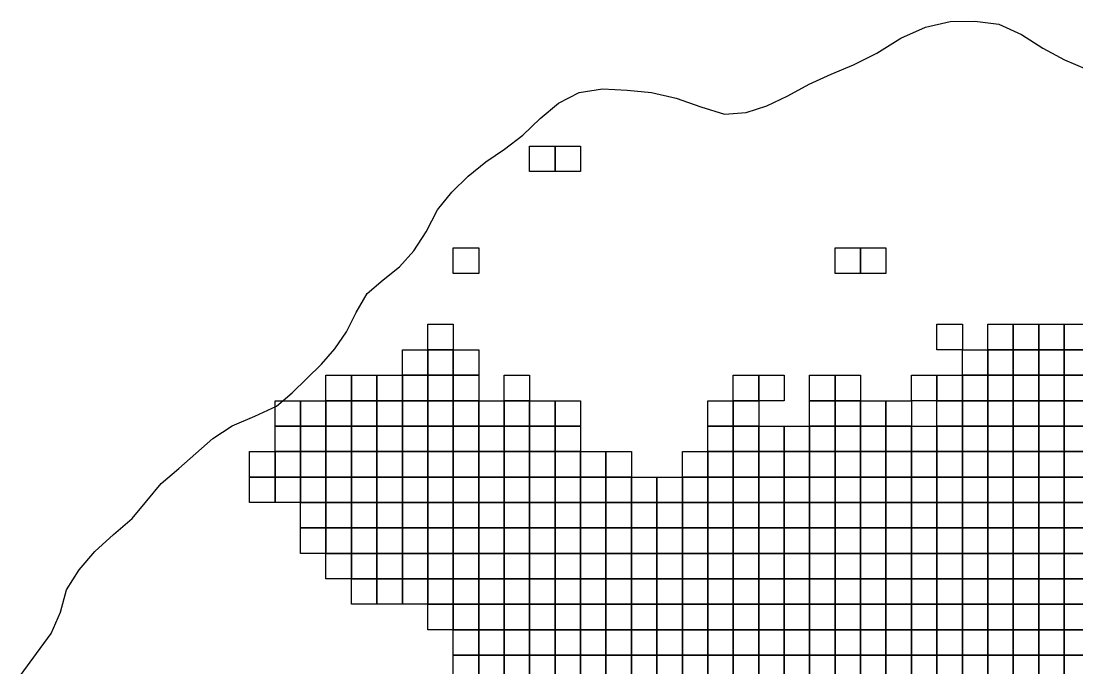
# Model space of a CAD drawing. Header units: metres. Extents: x 777 to 15299, y 1302 to 15301.
# Drawn here: x 1105 to 10230, y 9710 to 15301 of the extents above; entities that cross this region are included whole.
import ezdxf

# ---------------------------------------------------------------- set-up
doc = ezdxf.new("R2010")
doc.units = ezdxf.units.M
doc.layers.add('GRADE_DENSIDADE', color=5, linetype='CONTINUOUS')
doc.layers.add('LIMITE', color=7, linetype='CONTINUOUS')

msp = doc.modelspace()

# ---------------------------------------------------------------- linework, layer by layer
at = {"layer": 'GRADE_DENSIDADE'}
for points in [[(5500, 14220), (5720, 14220), (5720, 14000), (5500, 14000)], [(5720, 14220), (5940, 14220), (5940, 14000), (5720, 14000)], [(4840, 13340), (5060, 13340), (5060, 13120), (4840, 13120)], [(8140, 13340), (8360, 13340), (8360, 13120), (8140, 13120)], [(8360, 13340), (8580, 13340), (8580, 13120), (8360, 13120)], [(4620, 12680), (4840, 12680), (4840, 12460), (4620, 12460)], [(9020, 12680), (9240, 12680), (9240, 12460), (9020, 12460)], [(9460, 12680), (9680, 12680), (9680, 12460), (9460, 12460)], [(9680, 12680), (9900, 12680), (9900, 12460), (9680, 12460)], [(9900, 12680), (10120, 12680), (10120, 12460), (9900, 12460)], [(10120, 12680), (10340, 12680), (10340, 12460), (10120, 12460)], [(4400, 12460), (4620, 12460), (4620, 12240), (4400, 12240)], [(4620, 12460), (4840, 12460), (4840, 12240), (4620, 12240)], [(4840, 12460), (5060, 12460), (5060, 12240), (4840, 12240)], [(9240, 12460), (9460, 12460), (9460, 12240), (9240, 12240)], [(9460, 12460), (9680, 12460), (9680, 12240), (9460, 12240)], [(9680, 12460), (9900, 12460), (9900, 12240), (9680, 12240)], [(9900, 12460), (10120, 12460), (10120, 12240), (9900, 12240)], [(10120, 12460), (10340, 12460), (10340, 12240), (10120, 12240)], [(3740, 12240), (3960, 12240), (3960, 12020), (3740, 12020)], [(3960, 12240), (4180, 12240), (4180, 12020), (3960, 12020)], [(4180, 12240), (4400, 12240), (4400, 12020), (4180, 12020)], [(4400, 12240), (4620, 12240), (4620, 12020), (4400, 12020)], [(4620, 12240), (4840, 12240), (4840, 12020), (4620, 12020)], [(4840, 12240), (5060, 12240), (5060, 12020), (4840, 12020)], [(5280, 12240), (5500, 12240), (5500, 12020), (5280, 12020)], [(7260, 12240), (7480, 12240), (7480, 12020), (7260, 12020)], [(7480, 12240), (7700, 12240), (7700, 12020), (7480, 12020)], [(7920, 12240), (8140, 12240), (8140, 12020), (7920, 12020)], [(8140, 12240), (8360, 12240), (8360, 12020), (8140, 12020)], [(8800, 12240), (9020, 12240), (9020, 12020), (8800, 12020)], [(9020, 12240), (9240, 12240), (9240, 12020), (9020, 12020)], [(9240, 12240), (9460, 12240), (9460, 12020), (9240, 12020)], [(9460, 12240), (9680, 12240), (9680, 12020), (9460, 12020)], [(9680, 12240), (9900, 12240), (9900, 12020), (9680, 12020)], [(9900, 12240), (10120, 12240), (10120, 12020), (9900, 12020)], [(10120, 12240), (10340, 12240), (10340, 12020), (10120, 12020)], [(3300, 12020), (3520, 12020), (3520, 11800), (3300, 11800)], [(3520, 12020), (3740, 12020), (3740, 11800), (3520, 11800)], [(3740, 12020), (3960, 12020), (3960, 11800), (3740, 11800)], [(3960, 12020), (4180, 12020), (4180, 11800), (3960, 11800)], [(4180, 12020), (4400, 12020), (4400, 11800), (4180, 11800)], [(4400, 12020), (4620, 12020), (4620, 11800), (4400, 11800)], [(4620, 12020), (4840, 12020), (4840, 11800), (4620, 11800)], [(4840, 12020), (5060, 12020), (5060, 11800), (4840, 11800)], [(5060, 12020), (5280, 12020), (5280, 11800), (5060, 11800)], [(5280, 12020), (5500, 12020), (5500, 11800), (5280, 11800)], [(5500, 12020), (5720, 12020), (5720, 11800), (5500, 11800)], [(5720, 12020), (5940, 12020), (5940, 11800), (5720, 11800)], [(7040, 12020), (7260, 12020), (7260, 11800), (7040, 11800)], [(7260, 12020), (7480, 12020), (7480, 11800), (7260, 11800)], [(7920, 12020), (8140, 12020), (8140, 11800), (7920, 11800)], [(8140, 12020), (8360, 12020), (8360, 11800), (8140, 11800)], [(8360, 12020), (8580, 12020), (8580, 11800), (8360, 11800)], [(8580, 12020), (8800, 12020), (8800, 11800), (8580, 11800)], [(9020, 12020), (9240, 12020), (9240, 11800), (9020, 11800)], [(9240, 12020), (9460, 12020), (9460, 11800), (9240, 11800)], [(9460, 12020), (9680, 12020), (9680, 11800), (9460, 11800)], [(9680, 12020), (9900, 12020), (9900, 11800), (9680, 11800)], [(9900, 12020), (10120, 12020), (10120, 11800), (9900, 11800)], [(10120, 12020), (10340, 12020), (10340, 11800), (10120, 11800)], [(3300, 11800), (3520, 11800), (3520, 11580), (3300, 11580)], [(3520, 11800), (3740, 11800), (3740, 11580), (3520, 11580)], [(3740, 11800), (3960, 11800), (3960, 11580), (3740, 11580)], [(3960, 11800), (4180, 11800), (4180, 11580), (3960, 11580)], [(4180, 11800), (4400, 11800), (4400, 11580), (4180, 11580)], [(4400, 11800), (4620, 11800), (4620, 11580), (4400, 11580)], [(4620, 11800), (4840, 11800), (4840, 11580), (4620, 11580)], [(4840, 11800), (5060, 11800), (5060, 11580), (4840, 11580)], [(5060, 11800), (5280, 11800), (5280, 11580), (5060, 11580)], [(5280, 11800), (5500, 11800), (5500, 11580), (5280, 11580)], [(5500, 11800), (5720, 11800), (5720, 11580), (5500, 11580)], [(5720, 11800), (5940, 11800), (5940, 11580), (5720, 11580)], [(7040, 11800), (7260, 11800), (7260, 11580), (7040, 11580)], [(7260, 11800), (7480, 11800), (7480, 11580), (7260, 11580)], [(7480, 11800), (7700, 11800), (7700, 11580), (7480, 11580)], [(7700, 11800), (7920, 11800), (7920, 11580), (7700, 11580)], [(7920, 11800), (8140, 11800), (8140, 11580), (7920, 11580)], [(8140, 11800), (8360, 11800), (8360, 11580), (8140, 11580)], [(8360, 11800), (8580, 11800), (8580, 11580), (8360, 11580)], [(8580, 11800), (8800, 11800), (8800, 11580), (8580, 11580)], [(8800, 11800), (9020, 11800), (9020, 11580), (8800, 11580)], [(9020, 11800), (9240, 11800), (9240, 11580), (9020, 11580)], [(9240, 11800), (9460, 11800), (9460, 11580), (9240, 11580)], [(9460, 11800), (9680, 11800), (9680, 11580), (9460, 11580)], [(9680, 11800), (9900, 11800), (9900, 11580), (9680, 11580)], [(9900, 11800), (10120, 11800), (10120, 11580), (9900, 11580)], [(10120, 11800), (10340, 11800), (10340, 11580), (10120, 11580)], [(3080, 11580), (3300, 11580), (3300, 11360), (3080, 11360)], [(3300, 11580), (3520, 11580), (3520, 11360), (3300, 11360)], [(3520, 11580), (3740, 11580), (3740, 11360), (3520, 11360)], [(3740, 11580), (3960, 11580), (3960, 11360), (3740, 11360)], [(3960, 11580), (4180, 11580), (4180, 11360), (3960, 11360)], [(4180, 11580), (4400, 11580), (4400, 11360), (4180, 11360)], [(4400, 11580), (4620, 11580), (4620, 11360), (4400, 11360)], [(4620, 11580), (4840, 11580), (4840, 11360), (4620, 11360)], [(4840, 11580), (5060, 11580), (5060, 11360), (4840, 11360)], [(5060, 11580), (5280, 11580), (5280, 11360), (5060, 11360)], [(5280, 11580), (5500, 11580), (5500, 11360), (5280, 11360)], [(5500, 11580), (5720, 11580), (5720, 11360), (5500, 11360)], [(5720, 11580), (5940, 11580), (5940, 11360), (5720, 11360)], [(5940, 11580), (6160, 11580), (6160, 11360), (5940, 11360)], [(6160, 11580), (6380, 11580), (6380, 11360), (6160, 11360)], [(6820, 11580), (7040, 11580), (7040, 11360), (6820, 11360)], [(7040, 11580), (7260, 11580), (7260, 11360), (7040, 11360)], [(7260, 11580), (7480, 11580), (7480, 11360), (7260, 11360)], [(7480, 11580), (7700, 11580), (7700, 11360), (7480, 11360)], [(7700, 11580), (7920, 11580), (7920, 11360), (7700, 11360)], [(7920, 11580), (8140, 11580), (8140, 11360), (7920, 11360)], [(8140, 11580), (8360, 11580), (8360, 11360), (8140, 11360)], [(8360, 11580), (8580, 11580), (8580, 11360), (8360, 11360)], [(8580, 11580), (8800, 11580), (8800, 11360), (8580, 11360)], [(8800, 11580), (9020, 11580), (9020, 11360), (8800, 11360)], [(9020, 11580), (9240, 11580), (9240, 11360), (9020, 11360)], [(9240, 11580), (9460, 11580), (9460, 11360), (9240, 11360)], [(9460, 11580), (9680, 11580), (9680, 11360), (9460, 11360)], [(9680, 11580), (9900, 11580), (9900, 11360), (9680, 11360)], [(9900, 11580), (10120, 11580), (10120, 11360), (9900, 11360)], [(10120, 11580), (10340, 11580), (10340, 11360), (10120, 11360)], [(3080, 11360), (3300, 11360), (3300, 11140), (3080, 11140)], [(3300, 11360), (3520, 11360), (3520, 11140), (3300, 11140)], [(3520, 11360), (3740, 11360), (3740, 11140), (3520, 11140)], [(3740, 11360), (3960, 11360), (3960, 11140), (3740, 11140)], [(3960, 11360), (4180, 11360), (4180, 11140), (3960, 11140)], [(4180, 11360), (4400, 11360), (4400, 11140), (4180, 11140)], [(4400, 11360), (4620, 11360), (4620, 11140), (4400, 11140)], [(4620, 11360), (4840, 11360), (4840, 11140), (4620, 11140)], [(4840, 11360), (5060, 11360), (5060, 11140), (4840, 11140)], [(5060, 11360), (5280, 11360), (5280, 11140), (5060, 11140)], [(5280, 11360), (5500, 11360), (5500, 11140), (5280, 11140)], [(5500, 11360), (5720, 11360), (5720, 11140), (5500, 11140)], [(5720, 11360), (5940, 11360), (5940, 11140), (5720, 11140)], [(5940, 11360), (6160, 11360), (6160, 11140), (5940, 11140)], [(6160, 11360), (6380, 11360), (6380, 11140), (6160, 11140)], [(6380, 11360), (6600, 11360), (6600, 11140), (6380, 11140)], [(6600, 11360), (6820, 11360), (6820, 11140), (6600, 11140)], [(6820, 11360), (7040, 11360), (7040, 11140), (6820, 11140)], [(7040, 11360), (7260, 11360), (7260, 11140), (7040, 11140)], [(7260, 11360), (7480, 11360), (7480, 11140), (7260, 11140)], [(7480, 11360), (7700, 11360), (7700, 11140), (7480, 11140)], [(7700, 11360), (7920, 11360), (7920, 11140), (7700, 11140)], [(7920, 11360), (8140, 11360), (8140, 11140), (7920, 11140)], [(8140, 11360), (8360, 11360), (8360, 11140), (8140, 11140)], [(8360, 11360), (8580, 11360), (8580, 11140), (8360, 11140)], [(8580, 11360), (8800, 11360), (8800, 11140), (8580, 11140)], [(8800, 11360), (9020, 11360), (9020, 11140), (8800, 11140)], [(9020, 11360), (9240, 11360), (9240, 11140), (9020, 11140)], [(9240, 11360), (9460, 11360), (9460, 11140), (9240, 11140)], [(9460, 11360), (9680, 11360), (9680, 11140), (9460, 11140)], [(9680, 11360), (9900, 11360), (9900, 11140), (9680, 11140)], [(9900, 11360), (10120, 11360), (10120, 11140), (9900, 11140)], [(10120, 11360), (10340, 11360), (10340, 11140), (10120, 11140)], [(3520, 11140), (3740, 11140), (3740, 10920), (3520, 10920)], [(3740, 11140), (3960, 11140), (3960, 10920), (3740, 10920)], [(3960, 11140), (4180, 11140), (4180, 10920), (3960, 10920)], [(4180, 11140), (4400, 11140), (4400, 10920), (4180, 10920)], [(4400, 11140), (4620, 11140), (4620, 10920), (4400, 10920)], [(4620, 11140), (4840, 11140), (4840, 10920), (4620, 10920)], [(4840, 11140), (5060, 11140), (5060, 10920), (4840, 10920)], [(5060, 11140), (5280, 11140), (5280, 10920), (5060, 10920)], [(5280, 11140), (5500, 11140), (5500, 10920), (5280, 10920)], [(5500, 11140), (5720, 11140), (5720, 10920), (5500, 10920)], [(5720, 11140), (5940, 11140), (5940, 10920), (5720, 10920)], [(5940, 11140), (6160, 11140), (6160, 10920), (5940, 10920)], [(6160, 11140), (6380, 11140), (6380, 10920), (6160, 10920)], [(6380, 11140), (6600, 11140), (6600, 10920), (6380, 10920)], [(6600, 11140), (6820, 11140), (6820, 10920), (6600, 10920)], [(6820, 11140), (7040, 11140), (7040, 10920), (6820, 10920)], [(7040, 11140), (7260, 11140), (7260, 10920), (7040, 10920)], [(7260, 11140), (7480, 11140), (7480, 10920), (7260, 10920)], [(7480, 11140), (7700, 11140), (7700, 10920), (7480, 10920)], [(7700, 11140), (7920, 11140), (7920, 10920), (7700, 10920)], [(7920, 11140), (8140, 11140), (8140, 10920), (7920, 10920)], [(8140, 11140), (8360, 11140), (8360, 10920), (8140, 10920)], [(8360, 11140), (8580, 11140), (8580, 10920), (8360, 10920)], [(8580, 11140), (8800, 11140), (8800, 10920), (8580, 10920)], [(8800, 11140), (9020, 11140), (9020, 10920), (8800, 10920)], [(9020, 11140), (9240, 11140), (9240, 10920), (9020, 10920)], [(9240, 11140), (9460, 11140), (9460, 10920), (9240, 10920)], [(9460, 11140), (9680, 11140), (9680, 10920), (9460, 10920)], [(9680, 11140), (9900, 11140), (9900, 10920), (9680, 10920)], [(9900, 11140), (10120, 11140), (10120, 10920), (9900, 10920)], [(10120, 11140), (10340, 11140), (10340, 10920), (10120, 10920)], [(3520, 10920), (3740, 10920), (3740, 10700), (3520, 10700)], [(3740, 10920), (3960, 10920), (3960, 10700), (3740, 10700)], [(3960, 10920), (4180, 10920), (4180, 10700), (3960, 10700)], [(4180, 10920), (4400, 10920), (4400, 10700), (4180, 10700)], [(4400, 10920), (4620, 10920), (4620, 10700), (4400, 10700)], [(4620, 10920), (4840, 10920), (4840, 10700), (4620, 10700)], [(4840, 10920), (5060, 10920), (5060, 10700), (4840, 10700)], [(5060, 10920), (5280, 10920), (5280, 10700), (5060, 10700)], [(5280, 10920), (5500, 10920), (5500, 10700), (5280, 10700)], [(5500, 10920), (5720, 10920), (5720, 10700), (5500, 10700)], [(5720, 10920), (5940, 10920), (5940, 10700), (5720, 10700)], [(5940, 10920), (6160, 10920), (6160, 10700), (5940, 10700)], [(6160, 10920), (6380, 10920), (6380, 10700), (6160, 10700)], [(6380, 10920), (6600, 10920), (6600, 10700), (6380, 10700)], [(6600, 10920), (6820, 10920), (6820, 10700), (6600, 10700)], [(6820, 10920), (7040, 10920), (7040, 10700), (6820, 10700)], [(7040, 10920), (7260, 10920), (7260, 10700), (7040, 10700)], [(7260, 10920), (7480, 10920), (7480, 10700), (7260, 10700)], [(7480, 10920), (7700, 10920), (7700, 10700), (7480, 10700)], [(7700, 10920), (7920, 10920), (7920, 10700), (7700, 10700)], [(7920, 10920), (8140, 10920), (8140, 10700), (7920, 10700)], [(8140, 10920), (8360, 10920), (8360, 10700), (8140, 10700)], [(8360, 10920), (8580, 10920), (8580, 10700), (8360, 10700)], [(8580, 10920), (8800, 10920), (8800, 10700), (8580, 10700)], [(8800, 10920), (9020, 10920), (9020, 10700), (8800, 10700)], [(9020, 10920), (9240, 10920), (9240, 10700), (9020, 10700)], [(9240, 10920), (9460, 10920), (9460, 10700), (9240, 10700)], [(9460, 10920), (9680, 10920), (9680, 10700), (9460, 10700)], [(9680, 10920), (9900, 10920), (9900, 10700), (9680, 10700)], [(9900, 10920), (10120, 10920), (10120, 10700), (9900, 10700)], [(10120, 10920), (10340, 10920), (10340, 10700), (10120, 10700)], [(3740, 10700), (3960, 10700), (3960, 10480), (3740, 10480)], [(3960, 10700), (4180, 10700), (4180, 10480), (3960, 10480)], [(4180, 10700), (4400, 10700), (4400, 10480), (4180, 10480)], [(4400, 10700), (4620, 10700), (4620, 10480), (4400, 10480)], [(4620, 10700), (4840, 10700), (4840, 10480), (4620, 10480)], [(4840, 10700), (5060, 10700), (5060, 10480), (4840, 10480)], [(5060, 10700), (5280, 10700), (5280, 10480), (5060, 10480)], [(5280, 10700), (5500, 10700), (5500, 10480), (5280, 10480)], [(5500, 10700), (5720, 10700), (5720, 10480), (5500, 10480)], [(5720, 10700), (5940, 10700), (5940, 10480), (5720, 10480)], [(5940, 10700), (6160, 10700), (6160, 10480), (5940, 10480)], [(6160, 10700), (6380, 10700), (6380, 10480), (6160, 10480)], [(6380, 10700), (6600, 10700), (6600, 10480), (6380, 10480)], [(6600, 10700), (6820, 10700), (6820, 10480), (6600, 10480)], [(6820, 10700), (7040, 10700), (7040, 10480), (6820, 10480)], [(7040, 10700), (7260, 10700), (7260, 10480), (7040, 10480)], [(7260, 10700), (7480, 10700), (7480, 10480), (7260, 10480)], [(7480, 10700), (7700, 10700), (7700, 10480), (7480, 10480)], [(7700, 10700), (7920, 10700), (7920, 10480), (7700, 10480)], [(7920, 10700), (8140, 10700), (8140, 10480), (7920, 10480)], [(8140, 10700), (8360, 10700), (8360, 10480), (8140, 10480)], [(8360, 10700), (8580, 10700), (8580, 10480), (8360, 10480)], [(8580, 10700), (8800, 10700), (8800, 10480), (8580, 10480)], [(8800, 10700), (9020, 10700), (9020, 10480), (8800, 10480)], [(9020, 10700), (9240, 10700), (9240, 10480), (9020, 10480)], [(9240, 10700), (9460, 10700), (9460, 10480), (9240, 10480)], [(9460, 10700), (9680, 10700), (9680, 10480), (9460, 10480)], [(9680, 10700), (9900, 10700), (9900, 10480), (9680, 10480)], [(9900, 10700), (10120, 10700), (10120, 10480), (9900, 10480)], [(10120, 10700), (10340, 10700), (10340, 10480), (10120, 10480)], [(3960, 10480), (4180, 10480), (4180, 10260), (3960, 10260)], [(4180, 10480), (4400, 10480), (4400, 10260), (4180, 10260)], [(4400, 10480), (4620, 10480), (4620, 10260), (4400, 10260)], [(4620, 10480), (4840, 10480), (4840, 10260), (4620, 10260)], [(4840, 10480), (5060, 10480), (5060, 10260), (4840, 10260)], [(5060, 10480), (5280, 10480), (5280, 10260), (5060, 10260)], [(5280, 10480), (5500, 10480), (5500, 10260), (5280, 10260)], [(5500, 10480), (5720, 10480), (5720, 10260), (5500, 10260)], [(5720, 10480), (5940, 10480), (5940, 10260), (5720, 10260)], [(5940, 10480), (6160, 10480), (6160, 10260), (5940, 10260)], [(6160, 10480), (6380, 10480), (6380, 10260), (6160, 10260)], [(6380, 10480), (6600, 10480), (6600, 10260), (6380, 10260)], [(6600, 10480), (6820, 10480), (6820, 10260), (6600, 10260)], [(6820, 10480), (7040, 10480), (7040, 10260), (6820, 10260)], [(7040, 10480), (7260, 10480), (7260, 10260), (7040, 10260)], [(7260, 10480), (7480, 10480), (7480, 10260), (7260, 10260)], [(7480, 10480), (7700, 10480), (7700, 10260), (7480, 10260)], [(7700, 10480), (7920, 10480), (7920, 10260), (7700, 10260)], [(7920, 10480), (8140, 10480), (8140, 10260), (7920, 10260)], [(8140, 10480), (8360, 10480), (8360, 10260), (8140, 10260)], [(8360, 10480), (8580, 10480), (8580, 10260), (8360, 10260)], [(8580, 10480), (8800, 10480), (8800, 10260), (8580, 10260)], [(8800, 10480), (9020, 10480), (9020, 10260), (8800, 10260)], [(9020, 10480), (9240, 10480), (9240, 10260), (9020, 10260)], [(9240, 10480), (9460, 10480), (9460, 10260), (9240, 10260)], [(9460, 10480), (9680, 10480), (9680, 10260), (9460, 10260)], [(9680, 10480), (9900, 10480), (9900, 10260), (9680, 10260)], [(9900, 10480), (10120, 10480), (10120, 10260), (9900, 10260)], [(10120, 10480), (10340, 10480), (10340, 10260), (10120, 10260)], [(4620, 10260), (4840, 10260), (4840, 10040), (4620, 10040)], [(4840, 10260), (5060, 10260), (5060, 10040), (4840, 10040)], [(5060, 10260), (5280, 10260), (5280, 10040), (5060, 10040)], [(5280, 10260), (5500, 10260), (5500, 10040), (5280, 10040)], [(5500, 10260), (5720, 10260), (5720, 10040), (5500, 10040)], [(5720, 10260), (5940, 10260), (5940, 10040), (5720, 10040)], [(5940, 10260), (6160, 10260), (6160, 10040), (5940, 10040)], [(6160, 10260), (6380, 10260), (6380, 10040), (6160, 10040)], [(6380, 10260), (6600, 10260), (6600, 10040), (6380, 10040)], [(6600, 10260), (6820, 10260), (6820, 10040), (6600, 10040)], [(6820, 10260), (7040, 10260), (7040, 10040), (6820, 10040)], [(7040, 10260), (7260, 10260), (7260, 10040), (7040, 10040)], [(7260, 10260), (7480, 10260), (7480, 10040), (7260, 10040)], [(7480, 10260), (7700, 10260), (7700, 10040), (7480, 10040)], [(7700, 10260), (7920, 10260), (7920, 10040), (7700, 10040)], [(7920, 10260), (8140, 10260), (8140, 10040), (7920, 10040)], [(8140, 10260), (8360, 10260), (8360, 10040), (8140, 10040)], [(8360, 10260), (8580, 10260), (8580, 10040), (8360, 10040)], [(8580, 10260), (8800, 10260), (8800, 10040), (8580, 10040)], [(8800, 10260), (9020, 10260), (9020, 10040), (8800, 10040)], [(9020, 10260), (9240, 10260), (9240, 10040), (9020, 10040)], [(9240, 10260), (9460, 10260), (9460, 10040), (9240, 10040)], [(9460, 10260), (9680, 10260), (9680, 10040), (9460, 10040)], [(9680, 10260), (9900, 10260), (9900, 10040), (9680, 10040)], [(9900, 10260), (10120, 10260), (10120, 10040), (9900, 10040)], [(10120, 10260), (10340, 10260), (10340, 10040), (10120, 10040)], [(4840, 10040), (5060, 10040), (5060, 9820), (4840, 9820)], [(5060, 10040), (5280, 10040), (5280, 9820), (5060, 9820)], [(5280, 10040), (5500, 10040), (5500, 9820), (5280, 9820)], [(5500, 10040), (5720, 10040), (5720, 9820), (5500, 9820)], [(5720, 10040), (5940, 10040), (5940, 9820), (5720, 9820)], [(5940, 10040), (6160, 10040), (6160, 9820), (5940, 9820)], [(6160, 10040), (6380, 10040), (6380, 9820), (6160, 9820)], [(6380, 10040), (6600, 10040), (6600, 9820), (6380, 9820)], [(6600, 10040), (6820, 10040), (6820, 9820), (6600, 9820)], [(6820, 10040), (7040, 10040), (7040, 9820), (6820, 9820)], [(7040, 10040), (7260, 10040), (7260, 9820), (7040, 9820)], [(7260, 10040), (7480, 10040), (7480, 9820), (7260, 9820)], [(7480, 10040), (7700, 10040), (7700, 9820), (7480, 9820)], [(7700, 10040), (7920, 10040), (7920, 9820), (7700, 9820)], [(7920, 10040), (8140, 10040), (8140, 9820), (7920, 9820)], [(8140, 10040), (8360, 10040), (8360, 9820), (8140, 9820)], [(8360, 10040), (8580, 10040), (8580, 9820), (8360, 9820)], [(8580, 10040), (8800, 10040), (8800, 9820), (8580, 9820)], [(8800, 10040), (9020, 10040), (9020, 9820), (8800, 9820)], [(9020, 10040), (9240, 10040), (9240, 9820), (9020, 9820)], [(9240, 10040), (9460, 10040), (9460, 9820), (9240, 9820)], [(9460, 10040), (9680, 10040), (9680, 9820), (9460, 9820)], [(9680, 10040), (9900, 10040), (9900, 9820), (9680, 9820)], [(9900, 10040), (10120, 10040), (10120, 9820), (9900, 9820)], [(10120, 10040), (10340, 10040), (10340, 9820), (10120, 9820)], [(4840, 9820), (5060, 9820), (5060, 9600), (4840, 9600)], [(5060, 9820), (5280, 9820), (5280, 9600), (5060, 9600)], [(5280, 9820), (5500, 9820), (5500, 9600), (5280, 9600)], [(5500, 9820), (5720, 9820), (5720, 9600), (5500, 9600)], [(5720, 9820), (5940, 9820), (5940, 9600), (5720, 9600)], [(5940, 9820), (6160, 9820), (6160, 9600), (5940, 9600)], [(6160, 9820), (6380, 9820), (6380, 9600), (6160, 9600)], [(6380, 9820), (6600, 9820), (6600, 9600), (6380, 9600)], [(6600, 9820), (6820, 9820), (6820, 9600), (6600, 9600)], [(6820, 9820), (7040, 9820), (7040, 9600), (6820, 9600)], [(7040, 9820), (7260, 9820), (7260, 9600), (7040, 9600)], [(7260, 9820), (7480, 9820), (7480, 9600), (7260, 9600)], [(7480, 9820), (7700, 9820), (7700, 9600), (7480, 9600)], [(7700, 9820), (7920, 9820), (7920, 9600), (7700, 9600)], [(7920, 9820), (8140, 9820), (8140, 9600), (7920, 9600)], [(8140, 9820), (8360, 9820), (8360, 9600), (8140, 9600)], [(8360, 9820), (8580, 9820), (8580, 9600), (8360, 9600)], [(8580, 9820), (8800, 9820), (8800, 9600), (8580, 9600)], [(8800, 9820), (9020, 9820), (9020, 9600), (8800, 9600)], [(9020, 9820), (9240, 9820), (9240, 9600), (9020, 9600)], [(9240, 9820), (9460, 9820), (9460, 9600), (9240, 9600)], [(9460, 9820), (9680, 9820), (9680, 9600), (9460, 9600)], [(9680, 9820), (9900, 9820), (9900, 9600), (9680, 9600)], [(9900, 9820), (10120, 9820), (10120, 9600), (9900, 9600)], [(10120, 9820), (10340, 9820), (10340, 9600), (10120, 9600)]]:
    msp.add_lwpolyline(points, close=True, dxfattribs=at)
at = {"layer": 'LIMITE'}
msp.add_lwpolyline([(1104.91, 9654.18), (1237.39, 9833.07), (1363.58, 10008.57), (1446.7, 10191.94), (1497.29, 10384.03), (1605.63, 10556.89), (1743.47, 10716.11), (1903.83, 10861.95), (2065.28, 11001.88), (2191.49, 11153.25), (2314.81, 11303.32), (2469.36, 11433.93), (2615.97, 11564.77), (2761.44, 11692.63), (2927.64, 11803.32), (3125.53, 11886.69), (3311.64, 11971.2), (3447.19, 12089.08), (3574.32, 12211.98), (3700.13, 12335.07), (3815.56, 12467.41), (3917.01, 12614.69), (4000.9, 12783.65), (4094.59, 12947.7), (4233.11, 13064.39), (4376.23, 13175.78), (4499.16, 13314.47), (4605.77, 13480.56), (4702.69, 13669.59), (4828.78, 13823.68), (4969.82, 13960.08), (5120.86, 14084.39), (5281.45, 14195.23), (5440.09, 14314.46), (5590.36, 14459.43), (5750.6, 14591.64), (5929.46, 14684.58), (6130.66, 14716.26), (6343.11, 14704.63), (6553.91, 14683.55), (6766.89, 14635.11), (6979.55, 14561.17), (7183.86, 14496.06), (7370.56, 14510.48), (7551.52, 14567.61), (7731.94, 14655.43), (7915.88, 14755.89), (8105.57, 14841.61), (8300, 14922.92), (8499.81, 15024.4), (8707.54, 15153.29), (8920.69, 15249.74), (9134.74, 15296.88), (9346.66, 15301.28), (9555.09, 15274.91), (9750.85, 15185.44), (9936.89, 15068), (10123.09, 14967.68), (10311.8, 14886.02)], dxfattribs=at)

doc.saveas('drawing.dxf')
